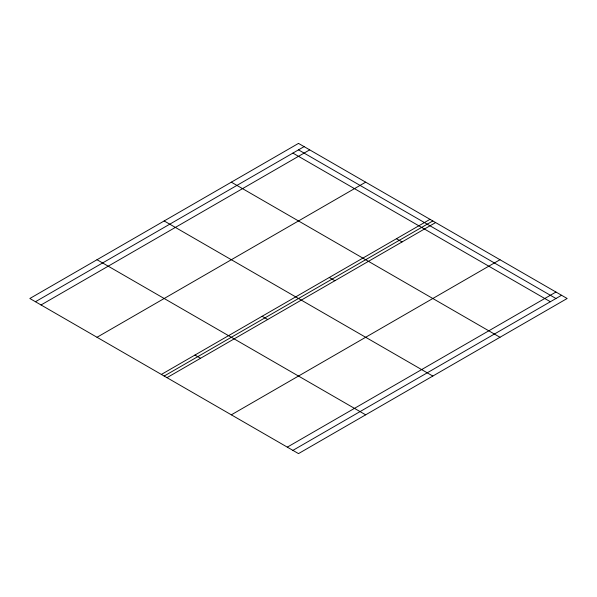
<?xml version="1.0" encoding="UTF-8"?>
<svg xmlns="http://www.w3.org/2000/svg" width="597" height="597" viewBox="0 0 597 597"><rect width="100%" height="100%" fill="white"/><g stroke="black" fill="none" stroke-linecap="round" stroke-linejoin="round"><path stroke-width="0.9" d="M35.447 301.731L304.097 146.631M41.044 304.963L309.694 149.862M97.013 337.275L365.662 182.175M161.377 374.438L430.027 219.33M164.175 376.05L432.825 220.95M166.973 377.67L435.623 222.562M231.337 414.825L499.987 259.725M287.306 447.138L555.956 292.037M292.903 450.369L561.553 295.269M298.5 149.862L555.956 298.5M292.903 153.093L550.359 301.731M396.445 238.718L402.042 241.949M231.337 182.175L499.987 337.275M329.283 277.493L334.88 280.724M164.175 220.95L432.825 376.05M262.12 316.276L267.717 319.507M97.013 259.725L365.662 414.825M194.958 355.051L200.555 358.282M298.5 143.399L29.85 298.5L298.5 453.601L567.15 298.5L298.5 143.399"/></g></svg>
